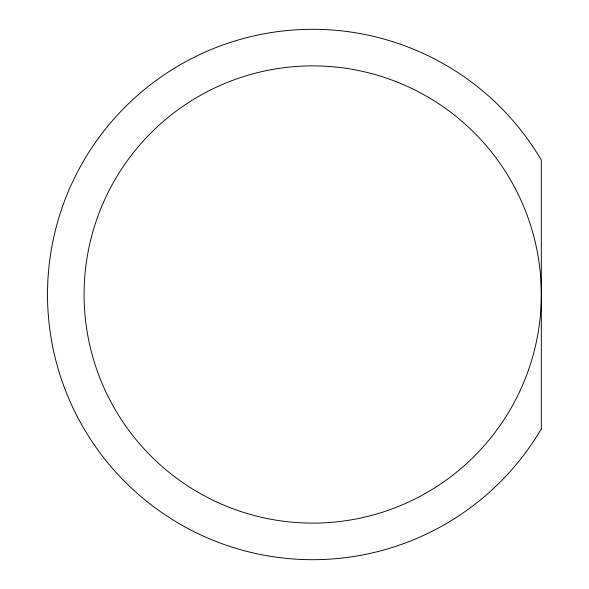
<?xml version="1.0" encoding="UTF-8"?>
<svg xmlns="http://www.w3.org/2000/svg" width="589" height="589" viewBox="0 0 589 589"><rect width="100%" height="100%" fill="white"/><g stroke="black" fill="none" stroke-linecap="round" stroke-linejoin="round"><path stroke-width="0.88" d="M541.32 428.902L541.32 160.098A265.197 265.197 0 0 0 141.706 91.796A265.197 265.197 0 0 0 141.706 497.204A265.197 265.197 0 0 0 541.32 428.902M198.397 492.492A228.62 228.62 0 0 0 541.32 294.5A228.62 228.62 0 0 0 198.397 96.508A228.62 228.62 0 0 0 198.397 492.492"/></g></svg>
